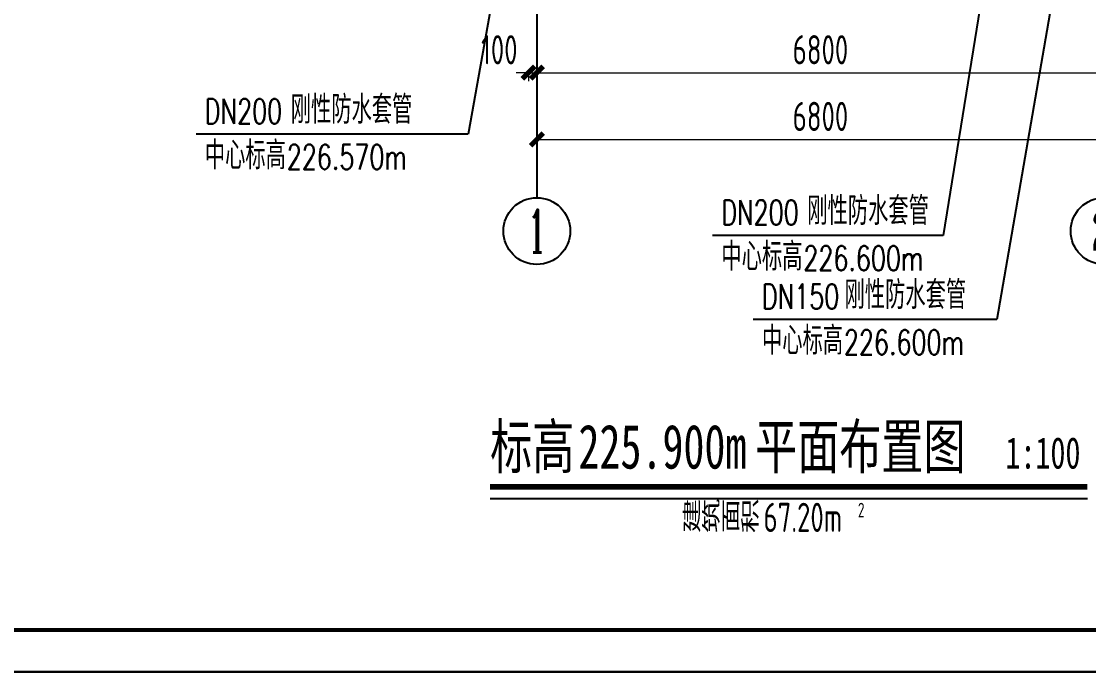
# Model space of a CAD drawing. Header units: millimetres. Extents: x 1742399 to 4898386, y 2481636 to 5226310.
# Drawn here: x 2045902 to 2058698, y 2586514 to 2594316 of the extents above; entities that cross this region are included whole.
import ezdxf
from ezdxf.enums import TextEntityAlignment as Align

# ---------------------------------------------------------------- set-up
doc = ezdxf.new("R2010")
doc.units = ezdxf.units.MM
doc.header["$LTSCALE"] = 1000
doc.linetypes.add('DOTE', pattern=[2.42, 2, -0.2, 0.02, -0.2])
for name, color, linetype in [('AXIS', 3, 'Continuous'), ('AXIS_TEXT', 7, 'Continuous'), ('DIM_LEAD', 3, 'Continuous'), ('DIM_SYMB', 3, 'Continuous'), ('DOTE', 1, 'DOTE'), ('PUB_TEXT', 7, 'Continuous'), ('PUB_TITLE', 4, 'Continuous'), ('TWT_SYMB', 3, 'Continuous')]:
    doc.layers.add(name, color=color, linetype=linetype)
doc.styles.add('_TCH_AXIS', font='COMPLEX', dxfattribs={"bigfont": 'GBCBIG'})
doc.styles.add('_TCH_DIM', font='SIMPLEX', dxfattribs={"bigfont": 'GBCBIG'})
doc.styles.add('biaotilan', font='', dxfattribs={"width": 0.7})
doc.styles.add('COMPLEX', font='COMPLEX')
doc.styles.add('TSSD_Rein', font='TSSDENG', dxfattribs={"width": 0.7, "bigfont": '@1HZTXT'})
doc.styles.add('TSSD_REIN_T3', font='tssdeng.shx', dxfattribs={"width": 0.7, "bigfont": 'hztxt.shx'})
doc.styles.get('biaotilan').set_extended_font_data('SimSun')
doc.dimstyles.new('_TCH_ARCH&&100', dxfattribs={"dimtxt": 350, "dimasz": 150, "dimexe": 100, "dimexo": 200, "dimgap": 100, "dimtad": 1, "dimdec": 0, "dimzin": 0, "dimdsep": 46, "dimtxsty": 'TSSD_REIN_T3', "dimblk": 'ARCHTICK', "dimcen": 0.09, "dimclrt": 7, "dimazin": 2, "dimtfac": 1, "dimtdec": 0, "dimtix": 1, "dimtmove": 2, "dimatfit": 3, "dimfxl": 1, "dimfxlon": 1, "dimtolj": 1, "dimtzin": 0, "dimlwd": 18, "dimlwe": 18, "dimarcsym": 0})

# ---------------------------------------------------------------- blocks, each defined once
blk = doc.blocks.new('HAYJZ A3')
blk.add_lwpolyline([(4975, -403417), (46975, -403417), (46975, -433117), (4975, -433117), (4975, -403417)])
at = {"const_width": 50}
blk.add_lwpolyline([(7475, -403917), (46475, -403917), (46475, -432617), (7475, -432617), (7475, -403917)], dxfattribs=at)
at = {"layer": 'PUB_TITLE'}
blk.add_lwpolyline([(4975, -433117), (46975, -433117), (46975, -403417), (4975, -403417)], close=True, dxfattribs=at)
blk = doc.blocks.new('_AXISO')
blk.add_circle((0, 0), 0.5)
at = {"layer": 'AXIS_TEXT', "style": 'COMPLEX', "width": 1.041667}
blk.add_attdef('A', text='', height=0.56, dxfattribs=at).set_placement((-0.25, -0.28), (0.25, -0.28), align=Align.FIT)
blk = doc.blocks.new('_ArchTick')
at = {"color": 0, "linetype": 'ByBlock', "const_width": 0.4}
blk.add_lwpolyline([(-0.5, -0.5), (0.5, 0.5)], dxfattribs=at)
blk = doc.blocks.new('*D303')
at = {"layer": 'AXIS', "color": 0, "lineweight": 18, "transparency": 16777216}
for p, q in [((2052083, 2592901), (2052083, 2592800)), ((2052083, 2592900), (2058883, 2592900)), ((2058883, 2592901), (2058883, 2592800))]:
    blk.add_line(p, q, dxfattribs=at)
at = {"layer": 'Defpoints', "color": 0, "transparency": 16777216}
for p in [(2052083, 2594310), (2058883, 2594310), (2058883, 2592900)]:
    blk.add_point(p, dxfattribs=at)
at = {"layer": 'AXIS', "color": 0, "lineweight": 18, "transparency": 16777216, "xscale": 150, "yscale": 150, "zscale": 150, "rotation": 180}
blk.add_blockref('_ArchTick', (2052083, 2592900), dxfattribs=at)
at = {"layer": 'AXIS', "color": 0, "lineweight": 18, "transparency": 16777216, "xscale": 150, "yscale": 150, "zscale": 150}
blk.add_blockref('_ArchTick', (2058883, 2592900), dxfattribs=at)
at = {"layer": 'AXIS', "color": 7, "transparency": 16777216, "insert": (2055483, 2593175), "char_height": 350, "attachment_point": 5, "style": 'TSSD_REIN_T3'}
blk.add_mtext('\\A1;6800', dxfattribs=at)
blk = doc.blocks.new('*D304')
at = {"layer": 'AXIS', "color": 0, "lineweight": 18, "transparency": 16777216}
for p, q in [((2051983, 2593700), (2051833, 2593700)), ((2051983, 2593701), (2051983, 2593600)), ((2051983, 2593700), (2052083, 2593700)), ((2052083, 2593701), (2052083, 2593600)), ((2052083, 2593700), (2052233, 2593700))]:
    blk.add_line(p, q, dxfattribs=at)
at = {"layer": 'Defpoints', "color": 0, "transparency": 16777216}
for p in [(2051983, 2594310), (2052083, 2594310), (2052083, 2593700)]:
    blk.add_point(p, dxfattribs=at)
at = {"layer": 'AXIS', "color": 0, "lineweight": 18, "transparency": 16777216, "xscale": 150, "yscale": 150, "zscale": 150}
blk.add_blockref('_ArchTick', (2051983, 2593700), dxfattribs=at)
at = {"layer": 'AXIS', "color": 0, "lineweight": 18, "transparency": 16777216, "xscale": 150, "yscale": 150, "zscale": 150, "rotation": 180}
blk.add_blockref('_ArchTick', (2052083, 2593700), dxfattribs=at)
at = {"layer": 'AXIS', "color": 7, "transparency": 16777216, "insert": (2051633, 2593975), "char_height": 350, "attachment_point": 5, "style": 'TSSD_REIN_T3'}
blk.add_mtext('\\A1;100', dxfattribs=at)
blk = doc.blocks.new('*D305')
at = {"layer": 'AXIS', "color": 0, "lineweight": 18, "transparency": 16777216}
for p, q in [((2052083, 2593701), (2052083, 2593600)), ((2052083, 2593700), (2058883, 2593700)), ((2058883, 2593701), (2058883, 2593600))]:
    blk.add_line(p, q, dxfattribs=at)
at = {"layer": 'Defpoints', "color": 0, "transparency": 16777216}
for p in [(2052083, 2594310), (2058883, 2594310), (2058883, 2593700)]:
    blk.add_point(p, dxfattribs=at)
at = {"layer": 'AXIS', "color": 0, "lineweight": 18, "transparency": 16777216, "xscale": 150, "yscale": 150, "zscale": 150, "rotation": 180}
blk.add_blockref('_ArchTick', (2052083, 2593700), dxfattribs=at)
at = {"layer": 'AXIS', "color": 0, "lineweight": 18, "transparency": 16777216, "xscale": 150, "yscale": 150, "zscale": 150}
blk.add_blockref('_ArchTick', (2058883, 2593700), dxfattribs=at)
at = {"layer": 'AXIS', "color": 7, "transparency": 16777216, "insert": (2055483, 2593975), "char_height": 350, "attachment_point": 5, "style": 'TSSD_REIN_T3'}
blk.add_mtext('\\A1;6800', dxfattribs=at)

msp = doc.modelspace()

# ---------------------------------------------------------------- linework, layer by layer
at = {"layer": 'AXIS'}
msp.add_line((2052082.9, 2594310), (2052082.9, 2592200.2), dxfattribs=at)
at = {"layer": 'DIM_LEAD'}
for p, q in [((2057510.8, 2595210), (2056953.5, 2591746.4)), ((2058370.5, 2595210), (2057598.9, 2590738.4)), ((2056953.5, 2591746.4), (2054190, 2591746.4)), ((2057598.9, 2590738.4), (2054676.8, 2590738.4))]:
    msp.add_line(p, q, dxfattribs=at)
at = {"layer": 'DIM_SYMB', "const_width": 70}
msp.add_lwpolyline([(2051523, 2588730.8), (2058684.2, 2588730.8)], dxfattribs=at)
at = {"layer": 'DIM_SYMB'}
msp.add_lwpolyline([(2051523, 2588590.8), (2058684.2, 2588590.8)], dxfattribs=at)
at = {"layer": 'DOTE'}
msp.add_line((2052082.9, 2611710), (2052082.9, 2594310), dxfattribs=at)
at = {"layer": 'TWT_SYMB'}
for p, q in [((2051982.9, 2597010), (2051258.5, 2592960.7)), ((2051258.5, 2592960.7), (2047997, 2592960.7))]:
    msp.add_line(p, q, dxfattribs=at)

# ---------------------------------------------------------------- block references
msp.add_blockref('HAYJZ A3', (2028308.5, 3019631.2))
at = {"layer": 'AXIS'}
ref = msp.add_blockref('_AXISO', (2052082.9, 2591800.2), dxfattribs=dict(at, xscale=800, yscale=800, zscale=800))
ref.add_attrib('A', '1', dxfattribs={"layer": 'AXIS_TEXT', "height": 514.7, "style": '_TCH_AXIS'}).set_placement((2051972.6, 2591542.9), (2052193.2, 2591542.9), align=Align.FIT)
ref = msp.add_blockref('_AXISO', (2058882.9, 2591800.2), dxfattribs=dict(at, xscale=800, yscale=800, zscale=800))
ref.add_attrib('A', '2', dxfattribs={"layer": 'AXIS_TEXT', "height": 465.9, "style": '_TCH_AXIS'}).set_placement((2058727.6, 2591567.3), (2059038.3, 2591567.3), align=Align.FIT)

# ---------------------------------------------------------------- texts
at = {"layer": 'DIM_LEAD', "color": 7, "style": '_TCH_DIM'}
for s, p in [('刚性防水套管', (2055325, 2591873.7)), ('中心标高', (2054295, 2591324.9)), ('刚性防水套管', (2055771.8, 2590865.7)), ('中心标高', (2054781.8, 2590316.9))]:
    msp.add_text(s, height=337.59, dxfattribs=at).set_placement(p)
at = {"layer": 'DIM_LEAD', "color": 7, "style": '_TCH_DIM', "width": 0.705882}
for s, p in [('DN200', (2054295, 2591873.7)), ('226.600m', (2055278, 2591324.9)), ('DN150', (2054781.8, 2590865.7)), ('226.600m', (2055764.8, 2590316.9))]:
    msp.add_text(s, height=297.5, dxfattribs=at).set_placement(p)
at = {"layer": 'DIM_SYMB', "color": 7, "style": 'biaotilan', "width": 0.7}
for s, height, p in [('标高', 528.69, (2051523, 2588950.5)), ('平面布置图', 528.69, (2054698.7, 2588950.5)), ('225.900m', 528.69, (2052581.6, 2588950.5)), ('1:100', 377.64, (2057701.1, 2588950.5))]:
    msp.add_text(s, height=height, dxfattribs=at).set_placement(p)
at = {"layer": 'PUB_TEXT', "style": 'TSSD_Rein', "width": 0.7}
for s, height, p in [('建筑面积', 350, (2053820.8, 2588190.3)), ('67.20m', 350, (2054800.8, 2588190.3)), ('2', 175, (2055931.6, 2588365.3))]:
    msp.add_text(s, height=height, dxfattribs=at).set_placement(p)
at = {"layer": 'TWT_SYMB', "color": 7, "style": '_TCH_DIM', "width": 0.705882}
for s, p in [('DN200', (2048102, 2593088)), ('226.570m', (2049084.9, 2592539.2))]:
    msp.add_text(s, height=297.5, dxfattribs=at).set_placement(p)
at = {"layer": 'TWT_SYMB', "color": 7, "style": '_TCH_DIM'}
for s, p in [('刚性防水套管', (2049132, 2593088)), ('中心标高', (2048102, 2592539.2))]:
    msp.add_text(s, height=337.59, dxfattribs=at).set_placement(p)

# ---------------------------------------------------------------- dimensions: what is measured, and where the dimension line sits
at = {"layer": 'AXIS'}
dim = msp.add_linear_dim(base=(2052082.9, 2593700.2), p1=(2051982.9, 2594310), p2=(2052082.9, 2594310), angle=0, dimstyle='_TCH_ARCH&&100', dxfattribs=at)
dim.commit()
dim.dimension.update_dxf_attribs({"geometry": '*D304', "text_midpoint": (2051632.9, 2593975.2), "dimtype": 161})
for distance, picture, middle in [(-1409.8, '*D303', (2055482.9, 2593175.2)), (-609.8, '*D305', (2055482.9, 2593975.2))]:
    dim = msp.add_aligned_dim(p1=(2052082.9, 2594310), p2=(2058882.9, 2594310), distance=distance, dimstyle='_TCH_ARCH&&100', dxfattribs=at)
    dim.commit()
    dim.dimension.update_dxf_attribs({"geometry": picture, "text_midpoint": middle})

doc.saveas('drawing.dxf')
